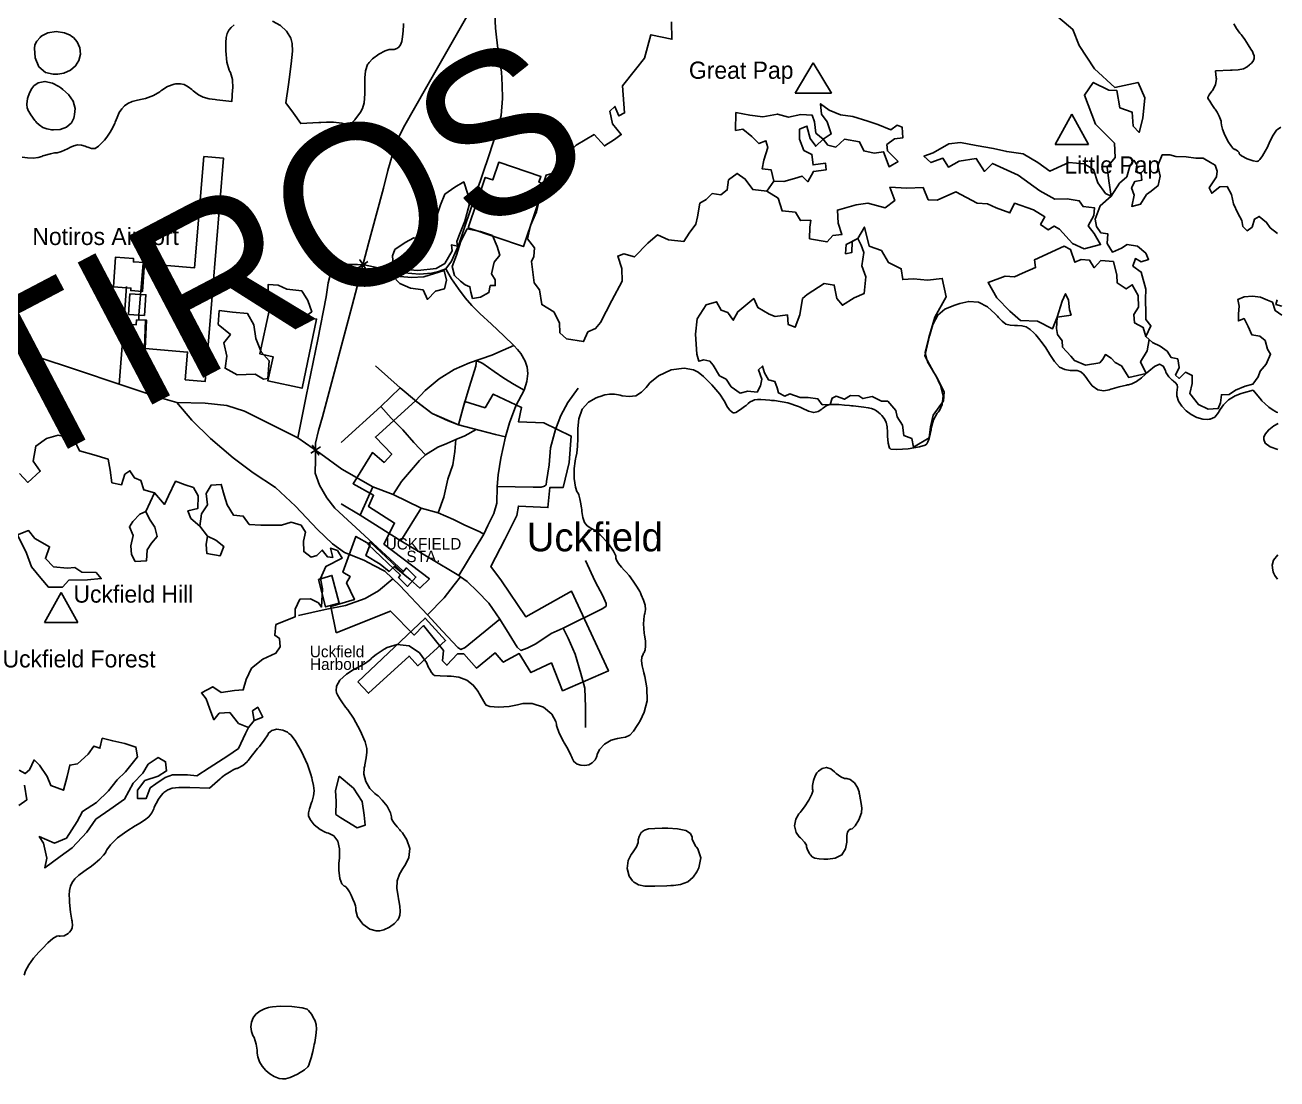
# Model space of a CAD drawing. Extents: x 0 to 24000, y 0 to 24000.
# Drawn here: x 2640 to 4829, y 3136 to 4979 of the extents above; entities that cross this region are included whole.
import ezdxf

# ---------------------------------------------------------------- set-up
doc = ezdxf.new("R2010")
doc.units = 0
for name, color, linetype in [('01B-LandmassTidal', 7, 'Continuous'), ('02-WoodedArea', 7, 'Continuous'), ('03A-BuiltUpAirport', 7, 'Continuous'), ('03B-BuiltUpGeneral', 7, 'Continuous'), ('03D-BuiltUpIndustrial', 7, 'Continuous'), ('04B-RoadClassC', 7, 'Continuous'), ('04C-RoadClassB', 7, 'Continuous'), ('05C-RailwayPrimary', 7, 'Continuous'), ('05D-RailwayLevelCrossing', 7, 'Continuous'), ('05F-RailwayStationPassenger', 7, 'Continuous'), ('06B-FeaturesSummit', 7, 'Continuous'), ('08-NamesFeatureBuilt', 7, 'Continuous'), ('08-NamesFeatureNatural', 7, 'Continuous'), ('08-NamesFeaturePlace', 7, 'Continuous'), ('08-NamesFeatureSummit', 7, 'Continuous'), ('08-NamesSettlementVillage', 7, 'Continuous'), ('xx-NamesAreaXXX', 7, 'Continuous')]:
    doc.layers.add(name, color=color, linetype=linetype)

msp = doc.modelspace()

# ---------------------------------------------------------------- linework, layer by layer
at = {"layer": '01B-LandmassTidal'}
for points in [[(3005.9, 4979.2), (3000.5, 4974.6), (2996.5, 4969.6), (2993.9, 4963.8), (2992.2, 4956.9), (2991.4, 4948.4), (2991.2, 4940.6), (2991.2, 4938), (2991.3, 4933.4), (2993.2, 4914), (2997.2, 4899.7), (2998.2, 4897.6), (2999.4, 4895.5), (3003, 4883.3), (3003.6, 4868.5), (3003.3, 4865.1), (3002.2, 4845.1), (2975.9, 4847.8), (2972.5, 4848.2), (2962.2, 4849.8), (2952, 4852.5), (2943.4, 4856.9), (2936.5, 4862.1), (2934.3, 4863.9), (2932.2, 4865.8), (2925.6, 4870.9), (2918.7, 4874.8), (2911.9, 4876.1), (2905.5, 4875.9), (2903.4, 4875.7), (2901.2, 4875.4), (2889.7, 4871.3), (2879.5, 4865), (2877.9, 4863.5), (2876.3, 4861.9), (2865, 4855.2), (2851, 4850.4), (2848.1, 4849.8), (2845.2, 4849.2), (2836.7, 4847.3), (2827.5, 4844.7), (2820.1, 4841.6), (2814.2, 4837.6), (2809.3, 4832.4), (2805.1, 4825.7), (2801.2, 4817.1), (2798.1, 4809), (2797.1, 4806.3), (2796.4, 4804.5), (2793.8, 4799.3), (2789.1, 4791.2), (2783.5, 4782.9), (2779.1, 4777.4), (2777.5, 4775.7), (2775.4, 4773.5), (2768.9, 4767), (2762.9, 4763), (2756.8, 4763), (2750, 4765.1), (2747.7, 4765.9), (2745.6, 4766.7), (2738.9, 4768.4), (2732.2, 4769), (2725.6, 4767.2), (2718.9, 4764.3), (2716.8, 4763.2), (2714.6, 4762.1), (2703.8, 4757.6), (2696.8, 4755.3), (2694.4, 4755.3), (2692, 4755.3), (2684.8, 4753.6), (2673.8, 4750.5), (2671.7, 4749.8), (2669.6, 4749.1), (2663.1, 4747.3), (2654.4, 4746.2), (2644.5, 4746.6), (2635.5, 4747.7)], [(3302.1, 4981.5), (3301.9, 4978.3), (3301.5, 4968.5), (3300.5, 4958.1), (3299, 4950.1), (3296.9, 4944.2), (3294.1, 4940), (3290.3, 4937.4), (3285.6, 4936), (3281.2, 4935.6), (3279.7, 4935.6), (3277.3, 4935.6), (3270, 4933.4), (3258.7, 4927.6), (3248.1, 4919.6), (3241.8, 4913.3), (3240.1, 4910.9), (3239.2, 4909.5), (3235.8, 4898.6), (3234.2, 4886.4), (3234.2, 4882.3), (3234.3, 4876.3), (3234.2, 4858.2), (3233.2, 4842.9), (3230.5, 4832.8), (3227, 4826.3), (3225.6, 4824.3), (3223.6, 4821.4), (3217.2, 4813), (3210.3, 4806.8), (3203.6, 4805), (3197.7, 4806), (3195.8, 4806.7), (3194.4, 4807.2), (3189.4, 4807.9), (3179.4, 4808.6), (3167.3, 4808.8), (3157.5, 4808.5), (3154.3, 4808.2), (3122.5, 4806.3), (3109.6, 4824.3), (3096.3, 4842.4), (3100.9, 4874.5), (3102.2, 4883.5), (3105.7, 4910.7), (3107.8, 4933), (3107.4, 4946.4), (3105.7, 4953.5), (3104.9, 4955.6), (3103.5, 4958.8), (3097.6, 4967.7), (3086.9, 4977.6), (3073.1, 4985.4)], [(4836.3, 4800.3), (4828.7, 4794.7), (4821.7, 4784.6), (4815.6, 4772.1), (4813.7, 4767.9), (4812.6, 4765.4), (4808.8, 4758.2), (4803.9, 4749.9), (4799.4, 4743.8), (4796.9, 4741.2), (4796.1, 4740.8), (4794.3, 4740.2), (4788, 4741.1), (4777, 4744.6), (4767.3, 4749.9), (4763.2, 4753.7), (4763.2, 4754.9), (4763.2, 4755.7), (4760.9, 4758.2), (4756.7, 4760.8), (4755.7, 4761.2), (4754.8, 4761.5), (4752.4, 4763.4), (4748.6, 4767.9), (4744.7, 4774), (4740.8, 4781.2), (4737.3, 4788.9), (4734.4, 4796.6), (4732.5, 4803.6), (4731.8, 4808), (4731.8, 4809.4), (4731.8, 4810.5), (4730.9, 4813.5), (4728.4, 4819.4), (4724.7, 4826.2), (4721.3, 4831.3), (4720, 4832.9), (4718.9, 4834.6), (4715.6, 4839.5), (4711.8, 4845.3), (4709.2, 4849.6), (4708.3, 4851.2), (4708.3, 4851.8), (4708.3, 4851.8), (4710.6, 4856.4), (4715.3, 4862.9), (4716.5, 4864.3), (4717.8, 4865.9), (4722, 4874.9), (4723.4, 4884.7), (4723.2, 4886.6), (4722, 4898.4), (4747.9, 4899.6), (4751.2, 4899.7), (4761.3, 4900.5), (4770.6, 4902.3), (4777.2, 4905.4), (4781.5, 4908.8), (4782.7, 4910.2), (4784, 4911.5), (4787.5, 4915.7), (4789.6, 4920.1), (4789.4, 4924.6), (4787.7, 4929.1), (4787.1, 4930.6), (4786.4, 4932.1), (4783.9, 4936.5), (4778.9, 4944.3), (4773, 4953.1), (4768.3, 4959.7), (4766.7, 4961.9), (4764.6, 4964.6), (4758.5, 4972.8), (4754.2, 4980.8)], [(2638.6, 3317.4), (2641.3, 3325.5), (2646.7, 3335.7), (2655.2, 3347.1), (2664.5, 3357.8), (2667.8, 3361.3), (2670.7, 3364.5), (2680, 3374), (2689.1, 3381.9), (2695.7, 3385.6), (2699.5, 3386.3), (2700.7, 3385.9), (2701.9, 3385.7), (2708.6, 3386.7), (2715.5, 3390.7), (2716.8, 3391.8), (2717.8, 3392.9), (2720.8, 3396.3), (2722.9, 3400.7), (2723.5, 3405.8), (2723, 3410.6), (2722.6, 3412.2), (2722.2, 3413.9), (2720.1, 3427.7), (2718.2, 3444.7), (2717.9, 3447.9), (2717.8, 3450.3), (2717.6, 3457.6), (2718.1, 3465.9), (2719.8, 3473.1), (2722.9, 3479.7), (2727.6, 3485.9), (2734.2, 3492.2), (2742.9, 3499), (2751.2, 3504.8), (2754, 3506.7), (2756.3, 3508.2), (2762.8, 3513.2), (2771, 3520.3), (2777.6, 3527.3), (2781, 3531.7), (2781.8, 3533.4), (2783.5, 3536.5), (2790, 3545.3), (2802.2, 3557.5), (2818.2, 3569.6), (2832.9, 3578.8), (2837.9, 3581.6), (2840.8, 3583.2), (2849.2, 3588.4), (2856.8, 3594.6), (2862.1, 3601.5), (2865.3, 3608.3), (2866.1, 3610.6), (2866.8, 3612.5), (2869.4, 3618), (2873.7, 3625.3), (2878.4, 3631.9), (2881.7, 3635.8), (2883, 3636.8), (2884.6, 3638.2), (2889.8, 3641.7), (2897.6, 3644.4), (2909.5, 3645.5), (2923.7, 3645.5), (2928.5, 3645.5), (2963, 3644.7), (2981.4, 3660.8), (2983.3, 3662.5), (2989.3, 3667.1), (2997.6, 3672.8), (3005.2, 3677), (3009.7, 3678.9), (3011.2, 3679.2), (3012.7, 3679.6), (3021.3, 3684), (3028.6, 3690.4), (3029.6, 3691.7), (3030.5, 3693.1), (3037.8, 3702.8), (3046.8, 3713.7), (3048.4, 3715.7), (3050.1, 3717.7), (3058.3, 3728.6), (3064.6, 3737.9), (3065.3, 3739.2), (3066.3, 3741), (3071.6, 3745.4), (3080.7, 3747.7), (3091.2, 3746), (3099.4, 3742.2), (3101.7, 3740.4), (3104.8, 3737.8), (3112.4, 3728), (3123.8, 3708.7), (3134.1, 3686), (3140.2, 3668.6), (3141.7, 3662.7), (3142.6, 3659.4), (3144.8, 3649.3), (3145.9, 3639.7), (3145, 3631.4), (3142.9, 3624.3), (3142.1, 3621.9), (3141.3, 3619.7), (3138, 3608.5), (3136.2, 3601.3), (3136.2, 3598.8), (3136.2, 3596.5), (3138.9, 3589.6), (3145.9, 3580.3), (3156.1, 3572.2), (3164.9, 3567.6), (3168, 3566.7), (3171.2, 3565.7), (3180.2, 3561.1), (3187.4, 3552.2), (3190.3, 3538.3), (3190.1, 3522.8), (3189.6, 3517.7), (3189.1, 3513.6), (3189, 3501), (3190.8, 3486.9), (3194.3, 3477.1), (3198.1, 3473.4), (3199.3, 3473.4), (3199.9, 3473.4), (3201.5, 3472.1), (3204.3, 3468.6), (3207.5, 3463.5), (3210.7, 3457.3), (3213.7, 3450.7), (3216.2, 3444.3), (3217.9, 3438.6), (3218.6, 3435.3), (3218.6, 3434.2), (3218.6, 3430.5), (3221.9, 3419.5), (3230.7, 3406.9), (3243.4, 3398.2), (3254.4, 3395), (3258.2, 3395), (3260.6, 3395), (3267.8, 3396.8), (3277.8, 3401.4), (3286.6, 3408.2), (3291.8, 3414), (3293.1, 3416.1), (3293.8, 3417.6), (3295.5, 3422.4), (3296.5, 3429.2), (3295.8, 3438.4), (3294.1, 3448.2), (3293.5, 3451.4), (3292.6, 3455.8), (3290.7, 3469.1), (3291, 3482.3), (3295, 3494.1), (3301, 3504.2), (3303.2, 3507.5), (3305.7, 3511.2), (3311.2, 3523.6), (3312.9, 3539.1), (3308.1, 3554.4), (3300.2, 3566.4), (3297, 3569.8), (3295.4, 3571.6), (3290.9, 3576.9), (3285.9, 3583.5), (3282.5, 3588.8), (3281.3, 3591.3), (3281.3, 3592.2), (3281.3, 3594.6), (3279.1, 3601.7), (3273.3, 3612.9), (3264.9, 3623.8), (3257.7, 3631), (3255, 3632.9), (3251.8, 3635.4), (3243.2, 3644.1), (3236, 3656.2), (3233, 3669.2), (3233.5, 3680.1), (3234.2, 3683.5), (3234.7, 3685.6), (3236.9, 3697.8), (3238.2, 3707.4), (3238.2, 3710.5), (3238.2, 3714.2), (3234.9, 3725.3), (3226.4, 3745.3), (3214.5, 3766.9), (3204.6, 3781.6), (3200.9, 3786.2), (3199.5, 3788), (3195.4, 3793.6), (3190.5, 3801), (3186.8, 3807.6), (3185.1, 3811.2), (3184.8, 3812.5), (3184.2, 3814.9), (3185.1, 3822.9), (3191, 3833.5), (3202.2, 3843.9), (3214.3, 3851.5), (3218.6, 3853.7), (3220.8, 3854.8), (3227.5, 3858.5), (3235.6, 3863.3), (3241.9, 3867.6), (3244.9, 3870), (3245.6, 3870.9), (3246.3, 3871.7), (3248.9, 3874), (3254.3, 3878.1), (3261, 3882.8), (3266.5, 3886.3), (3268.4, 3887.4), (3273.5, 3890.4), (3291.2, 3895.7), (3312.1, 3893.5), (3330.3, 3880.9), (3342.1, 3864.4), (3344.8, 3858.3), (3345.5, 3856.7), (3348, 3851.9), (3351.3, 3846.5), (3354.4, 3842.9), (3356.3, 3841.5), (3357, 3841.5), (3357.6, 3841.4), (3366.2, 3840.9), (3378.6, 3840.4), (3381.3, 3840.3), (3385.6, 3840.2), (3398.7, 3838.4), (3412.7, 3833.3), (3423.9, 3824.8), (3431.1, 3815.8), (3433, 3812.5), (3434.3, 3810.3), (3440.5, 3799.9), (3445.1, 3792.1), (3445.5, 3791.3), (3446.4, 3789.8), (3453.3, 3787.6), (3468.2, 3786.3), (3486.9, 3787.6), (3501.3, 3790), (3505.9, 3791.3), (3511, 3792.6), (3527.2, 3792.7), (3546.6, 3786.4), (3561.5, 3773.9), (3568.6, 3761), (3569.4, 3756.4), (3569.8, 3754.4), (3574.5, 3740.9), (3581.6, 3726.4), (3583.1, 3723.9), (3584.3, 3722), (3587.5, 3716.3), (3591.6, 3708.8), (3594.9, 3702.2), (3596.5, 3698.5), (3596.9, 3697.2), (3597.4, 3695.6), (3600.2, 3691), (3605.5, 3686.8), (3612, 3684.6), (3619, 3684.2), (3626, 3685.6), (3632.2, 3688.9), (3637.1, 3694), (3639.6, 3699), (3640, 3700.8), (3640.6, 3703.7), (3644.8, 3712.2), (3653.5, 3721.6), (3665.4, 3728.4), (3676.3, 3731.6), (3680, 3732.1), (3682.6, 3732.4), (3690.4, 3733.8), (3697.6, 3737.2), (3704.2, 3744.5), (3710.8, 3754.3), (3712.9, 3757.6), (3715.9, 3762.3), (3723.1, 3777.4), (3727.9, 3797.5), (3727.6, 3819.8), (3724, 3839.7), (3722.3, 3846.2), (3721.5, 3849.3), (3719.2, 3858.6), (3718.1, 3867.1), (3719, 3873.7), (3721.1, 3878.7), (3721.9, 3880.3), (3722.7, 3881.8), (3724.4, 3886.4), (3725.5, 3893.1), (3725.2, 3901.3), (3724, 3909.4), (3723.5, 3912.1), (3722.9, 3915.5), (3721.7, 3931.7), (3722.9, 3945.8), (3723.5, 3948.1), (3724, 3950.2), (3725, 3956.7), (3724.7, 3964.4), (3721.9, 3973.4), (3717.9, 3982.7), (3716.4, 3985.8), (3715.1, 3988.3), (3710.8, 3995.8), (3703.8, 4006.5), (3696.4, 4016.3), (3691.2, 4022.3), (3689.4, 4024.2), (3687.7, 4025.7), (3683.1, 4030.7), (3678, 4037.3), (3674.6, 4043.2), (3673.3, 4046.6), (3673.3, 4047.7), (3673.2, 4050.6), (3669.2, 4059.1), (3659.2, 4073.5), (3646, 4087.6), (3635.9, 4095.8), (3632.2, 4097.9), (3629.9, 4099.2), (3623.4, 4103.4), (3618.4, 4109), (3615.7, 4117.5), (3614.1, 4128.1), (3613.7, 4131.6), (3613.5, 4134.1), (3612.3, 4141.4), (3610.5, 4150.3), (3608.7, 4157.1), (3607.6, 4160.3), (3607.1, 4161), (3605.4, 4163), (3602.8, 4171), (3600.6, 4186), (3600.6, 4203.4), (3602.1, 4216.1), (3603.1, 4220.2), (3603.7, 4222.7), (3605, 4230.1), (3606.3, 4242.3), (3607, 4255.3), (3607.2, 4264.6), (3607.1, 4267.6), (3606.9, 4273.3), (3608.5, 4290.5), (3614.4, 4307.3), (3625.8, 4319.4), (3638.9, 4326.7), (3643.5, 4328.4), (3646.1, 4329.3), (3654, 4331.9), (3662.6, 4333.5), (3670.9, 4333.4), (3678.3, 4332.1), (3680.8, 4331.5), (3684.6, 4330.7), (3696.4, 4329.2), (3708.2, 4330.7), (3718.4, 4336.7), (3726.6, 4345), (3729, 4348), (3733, 4353), (3748.1, 4365.5), (3770.1, 4376), (3792.8, 4379), (3809, 4375.9), (3813.7, 4373.5), (3817.2, 4371.6), (3826.8, 4364), (3841.5, 4349.6), (3855.2, 4333.1), (3863, 4321.6), (3865, 4317.4), (3865.8, 4315.7), (3868.8, 4310.8), (3872.8, 4305.5), (3876.6, 4301.9), (3878.8, 4300.6), (3879.5, 4300.6), (3880.4, 4300.6), (3883.1, 4301.5), (3888.1, 4304.1), (3893.9, 4308), (3898.4, 4311.5), (3899.9, 4312.7), (3901, 4313.7), (3904.5, 4316.8), (3908.4, 4319.8), (3912.1, 4321.9), (3916, 4323.2), (3920.8, 4323.8), (3927, 4323.9), (3935, 4323.4), (3942.8, 4322.7), (3945.4, 4322.5), (3951, 4322.1), (3974.2, 4318.4), (3992.7, 4312), (3995.9, 4310.4), (3999.4, 4308.6), (4010, 4303.7), (4019.4, 4301.2), (4027, 4302.9), (4033.5, 4307.2), (4035.5, 4308.8), (4036.4, 4309.4), (4039, 4311.4), (4042.2, 4313.3), (4045.8, 4314.6), (4050.2, 4315.2), (4055.8, 4315.4), (4063.2, 4315), (4072.9, 4314.3), (4082.2, 4313.4), (4085.3, 4313.1), (4088.4, 4312.8), (4097.5, 4311.9), (4107.2, 4310.7), (4114.7, 4309.5), (4120.6, 4308.1), (4125.2, 4306.4), (4129.2, 4304.2), (4132.8, 4301.4), (4135.7, 4298.8), (4136.7, 4297.8), (4138.3, 4296.2), (4142.8, 4290.8), (4146.3, 4284.2), (4147.9, 4276), (4148.1, 4267.1), (4148.1, 4264.1), (4148.1, 4259.9), (4149.4, 4247.6), (4152.1, 4239.2), (4152.8, 4238.6), (4154.4, 4237.2), (4164.5, 4236.5), (4184.4, 4237.6), (4204.3, 4241.2), (4214.5, 4244.3), (4216.3, 4246.1), (4217.1, 4246.8), (4218.7, 4249.8), (4221.1, 4255.8), (4223.2, 4263.2), (4224.3, 4269.2), (4224.5, 4271.1), (4224.9, 4274.1), (4228.9, 4288.4), (4235.2, 4300.1), (4236.7, 4301.7), (4239.1, 4304.7), (4244.2, 4315.1), (4245.6, 4330.3), (4240.8, 4348.7), (4232.7, 4366), (4229.6, 4371.5), (4213.5, 4400.1), (4220.2, 4427.6), (4221.8, 4434.5), (4227.7, 4455.1), (4236.1, 4471.7), (4248.8, 4482), (4264.3, 4488.5), (4269.6, 4490.3), (4274.6, 4492.1), (4290.5, 4495.5), (4307.6, 4494.3), (4323.5, 4485.9), (4336.6, 4473.9), (4340.6, 4469.5), (4342.5, 4467.3), (4348.8, 4460.9), (4355.5, 4456), (4362.9, 4453.9), (4370.5, 4453.5), (4373.1, 4453.5), (4375.7, 4453.5), (4383.4, 4453), (4391, 4450.9), (4397.9, 4446.3), (4404.1, 4440.6), (4406, 4438.6), (4407.6, 4436.9), (4412.3, 4431.5), (4418.8, 4423.1), (4425, 4414.6), (4428.8, 4408.8), (4429.9, 4406.8), (4432.4, 4402.7), (4440.3, 4390.5), (4449.1, 4380.8), (4458.6, 4376.2), (4467.7, 4375), (4470.7, 4375), (4473, 4375), (4479.9, 4374.6), (4486.2, 4372.6), (4491.3, 4368.3), (4495.6, 4362.5), (4497, 4360.5), (4499, 4357.2), (4506.5, 4348.1), (4516, 4341.2), (4526.6, 4339.3), (4536, 4341), (4538.9, 4342.1), (4541, 4342.8), (4553.6, 4346.4), (4566, 4349.3), (4567.9, 4349.6), (4569.9, 4349.9), (4575.8, 4351.7), (4583.8, 4355.7), (4592.4, 4362), (4599.7, 4368.5), (4602, 4370.7), (4605.1, 4373.7), (4615, 4382), (4624.1, 4385.9), (4630.5, 4382.5), (4634.5, 4374.7), (4635.3, 4371.9), (4635.7, 4370.7), (4640.1, 4363.9), (4646.2, 4357.8), (4647.5, 4357), (4648.7, 4356.2), (4652, 4353.4), (4654.6, 4349.7), (4655.4, 4345.4), (4654.9, 4341.1), (4654.6, 4339.8), (4654.1, 4337.6), (4654.5, 4330.6), (4657.4, 4321.4), (4662.9, 4312.6), (4670.4, 4304.5), (4679.4, 4297.8), (4689.5, 4292.7), (4700, 4289.9), (4708, 4289.3), (4710.6, 4289.6), (4712.7, 4289.8), (4720.7, 4293.4), (4727.1, 4301.3), (4728.3, 4303.7), (4729.8, 4306.6), (4735.6, 4314.8), (4744.9, 4323.7), (4756.5, 4330.7), (4767, 4334.8), (4770.6, 4335.8), (4787.5, 4340.2), (4801.6, 4323.7), (4803.1, 4321.9), (4808.1, 4316.9), (4815.4, 4310.6), (4822.5, 4305.4), (4827, 4302.8), (4828.6, 4302.1), (4830.9, 4301.2)], [(4831.5, 4282.1), (4824, 4278.2), (4815.1, 4271.2), (4808.7, 4263.5), (4806.3, 4258.1), (4806.3, 4256.3), (4806.3, 4254.1), (4809, 4247.6), (4817.2, 4241.1), (4830.9, 4236.6)], [(4830.9, 4052.3), (4823.5, 4043.4), (4821, 4034.2), (4822, 4025.7), (4822.7, 4023), (4823.2, 4021.3), (4825.5, 4016.3), (4830.2, 4009.8)]]:
    msp.add_lwpolyline(points, dxfattribs=at)
for points in [[(2668.2, 4958.4), (2666.8, 4957.1), (2660.9, 4950.2), (2657.7, 4944.3), (2657.6, 4943.5), (2657, 4938.1), (2658, 4921.6), (2664.3, 4905.7), (2676.4, 4895.8), (2689.6, 4892.5), (2694, 4892.5), (2697.5, 4892.5), (2708.1, 4894.4), (2719.7, 4899.6), (2728.6, 4907.3), (2734.6, 4916.8), (2737.2, 4927.5), (2736.2, 4938.5), (2731.4, 4949.2), (2724.8, 4956.8), (2722.2, 4958.8), (2719.5, 4960.9), (2709.5, 4965.1), (2694.6, 4967.1), (2680, 4964.9), (2670.6, 4960.6)], [(2654, 4869.8), (2652.3, 4867.7), (2648.3, 4860.4), (2644.7, 4850.1), (2643.5, 4840.1), (2644.2, 4833.4), (2645, 4831.4), (2645.4, 4830.2), (2650.5, 4821.7), (2657.7, 4812), (2659.1, 4810.2), (2660.5, 4808.5), (2665.1, 4804), (2671.2, 4799.7), (2678.2, 4797.1), (2684.5, 4795.9), (2686.6, 4795.7), (2690.3, 4795.4), (2701.6, 4796), (2713.1, 4799.9), (2721.3, 4807.5), (2725.4, 4815.9), (2726.2, 4818.8), (2727, 4822.1), (2727.7, 4832.7), (2724.5, 4845.3), (2716.3, 4857.1), (2706.6, 4866.1), (2703, 4868.6), (2699.6, 4871.1), (2688.3, 4877.1), (2675, 4880.1), (2663.5, 4877.7), (2655.9, 4872.1)], [(4026.1, 3672.5), (4024.8, 3671.1), (4021.7, 3666), (4018.8, 3658.1), (4017.4, 3649.5), (4017.5, 3642.9), (4017.9, 3640.8), (4018.1, 3639.4), (4016.2, 3633.9), (4010.8, 3623.4), (4003.5, 3611.9), (3997.7, 3604.3), (3995.6, 3602), (3993.3, 3599.6), (3988.1, 3590.6), (3985.8, 3578.6), (3988.5, 3567.2), (3994, 3559.5), (3996.3, 3557.7), (3997.7, 3556.5), (4003.5, 3550.2), (4006.5, 3545.2), (4006.5, 3543.5), (4006.5, 3541.9), (4008.3, 3536.9), (4011.9, 3530.2), (4012.8, 3529.1), (4013.6, 3527.9), (4016.6, 3524.7), (4021.6, 3522.1), (4028.9, 3520.8), (4036.8, 3520.4), (4039.5, 3520.4), (4043.8, 3520.4), (4056.9, 3522.2), (4068.6, 3528), (4075.1, 3538.3), (4077.1, 3549.9), (4077.1, 3553.8), (4077.1, 3555.8), (4077.4, 3562), (4078.6, 3567.6), (4080.8, 3571.1), (4083.2, 3572.7), (4084.1, 3572.9), (4086.4, 3573.7), (4092, 3578.9), (4098.5, 3589.4), (4102.7, 3601.7), (4103.5, 3610.3), (4103, 3612.9), (4102.7, 3614.5), (4100.9, 3624.3), (4099.3, 3634.1), (4099.1, 3635.7), (4098.6, 3638.3), (4095.9, 3645.9), (4090.4, 3654.1), (4083.2, 3659.6), (4077.1, 3661.5), (4075.1, 3661.5), (4073, 3661.5), (4066.5, 3664.4), (4058.7, 3670), (4057.5, 3671.3), (4055.7, 3673.3), (4049.3, 3678.3), (4041.5, 3680.8), (4033.9, 3678.9), (4027.8, 3674.4)], [(3718.8, 3567.9), (3717.9, 3566.9), (3714.3, 3560.3), (3712.5, 3554.2), (3712.5, 3552.2), (3712.5, 3549.7), (3709.6, 3542.2), (3703.8, 3533), (3702.3, 3531.4), (3699.9, 3528.5), (3695, 3518.2), (3693.1, 3504), (3696.5, 3490.8), (3702.4, 3482.4), (3705.1, 3480.4), (3706.9, 3479.1), (3713.1, 3475.8), (3724, 3473.5), (3741.6, 3473.1), (3762.7, 3473.8), (3769.8, 3474.2), (3774, 3474.4), (3786.6, 3476.1), (3799.1, 3480.8), (3808.8, 3489.1), (3815.1, 3498.3), (3816.8, 3501.6), (3818.7, 3505.3), (3821.8, 3522.6), (3816.7, 3538.3), (3814.4, 3541.2), (3813.3, 3542.6), (3808.9, 3549.9), (3806.6, 3555.2), (3806.6, 3556.9), (3806.6, 3558.9), (3804, 3565.1), (3795.8, 3570.5), (3781, 3573.6), (3764.3, 3574.5), (3758.8, 3574.5), (3754.5, 3574.5), (3741.8, 3574.3), (3730.4, 3573.3), (3723.2, 3571.2), (3719.7, 3568.9)], [(3068.8, 3261.7), (3066.3, 3261.2), (3058.9, 3259), (3050.7, 3254.8), (3044.1, 3249.4), (3039.3, 3242.9), (3036.4, 3235.6), (3035.4, 3227.6), (3036.5, 3219.1), (3038.7, 3212.4), (3039.8, 3210.3), (3040.7, 3208.5), (3044.2, 3197.1), (3046.1, 3186.7), (3046.1, 3183.3), (3046.1, 3181.1), (3047.1, 3174.7), (3050.2, 3166.3), (3054.9, 3158.4), (3061.1, 3151.2), (3068.2, 3145.1), (3076.2, 3140.4), (3084.5, 3137.3), (3091, 3136.2), (3093.1, 3136.2), (3095.8, 3136.2), (3103.9, 3138.6), (3117, 3144.6), (3128.8, 3152.1), (3134.7, 3157.2), (3135.8, 3159.3), (3136.4, 3160.3), (3137.9, 3164.5), (3140.5, 3173.1), (3143.3, 3184.1), (3145.4, 3193.2), (3146, 3196.2), (3146.8, 3200.2), (3149, 3212.3), (3150.1, 3223.2), (3149.4, 3231.3), (3147.6, 3237.1), (3146.8, 3238.9), (3146, 3240.7), (3141.1, 3249.5), (3136.2, 3256), (3135.4, 3256.6), (3133.7, 3258.1), (3124.9, 3260.4), (3107, 3262.8), (3086.6, 3263.4), (3073.2, 3262.5)]]:
    msp.add_lwpolyline(points, close=True, dxfattribs=at)
at = {"layer": '02-WoodedArea'}
for points in [[(4412.5, 5021.5), (4472.4, 4970.9), (4483.6, 4942.8), (4510.2, 4902.3), (4546, 4869.6), (4586.4, 4878.3), (4598.2, 4851.2), (4594.6, 4815.9), (4588.5, 4790.8), (4577.7, 4802.1), (4576.2, 4826.1), (4554.7, 4833.8), (4549.6, 4864), (4535.3, 4864.5), (4508.2, 4878.3), (4492.8, 4856.3), (4512.3, 4805.6), (4545, 4771.9), (4546.5, 4746.8), (4532.7, 4729.9), (4535.3, 4706.4), (4539.4, 4679.3), (4529.7, 4683.9), (4516.4, 4702.8), (4508.7, 4726.3), (4508.7, 4726.3), (4492.3, 4736.1), (4465.7, 4738.1), (4432.5, 4723.3), (4411, 4738.6), (4385.4, 4753.4), (4356.8, 4757.5), (4333.8, 4762.7), (4303.6, 4767.8), (4276, 4773.4), (4255.5, 4770.8), (4228.4, 4755), (4212, 4749.4), (4224.3, 4738.1), (4245.3, 4745.8), (4255, 4730.4), (4273.4, 4740.7), (4303.6, 4745.3), (4317.9, 4722.7), (4332.2, 4736.6), (4376.7, 4716.1), (4414.6, 4689), (4440.7, 4674.1), (4462.7, 4674.7), (4483.6, 4671.6), (4490.3, 4661.4), (4510.2, 4659.3), (4509.2, 4645.5), (4499.5, 4627.6), (4509.7, 4614.3), (4521, 4594.8), (4492.3, 4587.7), (4471.9, 4596.9), (4449.4, 4622), (4439.6, 4627.1), (4429.4, 4620.4), (4416.1, 4630.1), (4423.3, 4643.4), (4403.8, 4655.7), (4370.6, 4667), (4362.4, 4650.1), (4338.4, 4658.8), (4323, 4666), (4305.1, 4667), (4267.8, 4686.9), (4235.1, 4672.6), (4219.7, 4673.1), (4210.5, 4694.6), (4181.9, 4693.6), (4152.7, 4695.1), (4161.4, 4672.1), (4144, 4659.3), (4113.8, 4667.5), (4093.4, 4664.4), (4060.7, 4655.2), (4062.2, 4632.2), (4068.8, 4612.2), (4053, 4610.7), (4042.8, 4599.4), (4012.1, 4605.1), (4012.6, 4625.5), (4014.1, 4637.3), (3996.2, 4636.8), (3987.5, 4651.6), (3964, 4653.7), (3957.3, 4675.7), (3937.4, 4688), (3949.7, 4705.9), (3967.1, 4705.4), (3986, 4710.5), (3999.3, 4714.6), (4009, 4704.8), (4018.7, 4722.7), (4041.2, 4725.8), (4040.2, 4737.1), (4018.2, 4734), (4016.2, 4752.4), (4001.8, 4759.6), (3994.7, 4779), (3994.7, 4796.4), (4007.5, 4802.1), (4013.1, 4780.1), (4022.8, 4766.8), (4035.6, 4779), (4044.3, 4768.8), (4058.1, 4765.2), (4073.4, 4779), (4099.5, 4774.4), (4106.7, 4758.6), (4125.1, 4754.5), (4141.5, 4757), (4151.2, 4730.9), (4167, 4740.1), (4148.1, 4758.6), (4147.1, 4769.8), (4160.9, 4779.5), (4175.2, 4781.6), (4174.2, 4800), (4165, 4803.6), (4154.2, 4795.4), (4131.7, 4804.6), (4113.8, 4810.8), (4087.8, 4818.9), (4066.3, 4821.5), (4046.3, 4829.7), (4031.5, 4840.9), (4033, 4823), (4042.8, 4809.7), (4049.9, 4788.2), (4035.6, 4779), (4022.8, 4789.8), (4020.8, 4809.7), (4016.7, 4821), (3996.7, 4822), (3975.2, 4817.4), (3955.8, 4823), (3930.2, 4817.9), (3907.7, 4821), (3883.2, 4825.6), (3882.7, 4794.4), (3895.5, 4796.4), (3911.3, 4783.6), (3923.6, 4771.4), (3935.9, 4776.5), (3939.4, 4764.7), (3932.3, 4742.2), (3929.2, 4727.4), (3945.1, 4725.3), (3949.7, 4705.9), (3937.4, 4688), (3912.8, 4691), (3899.5, 4709.4), (3885.7, 4719.2), (3870.4, 4707.9), (3868.3, 4690.5), (3857.1, 4681.8), (3841.7, 4683.9), (3831.5, 4673.6), (3820.3, 4667.5), (3816.2, 4643.4), (3813.1, 4630.7), (3801.3, 4614.8), (3792.4, 4600.4), (3765.3, 4603), (3746.4, 4611.7), (3729.5, 4597.3), (3706, 4573.3), (3687.5, 4578.9), (3676.8, 4574.8), (3684, 4552.8), (3684.5, 4530.8), (3666.6, 4497.1), (3646.6, 4458.7), (3637.9, 4448.4), (3624.6, 4442.3), (3617, 4425.4), (3587.3, 4430), (3575.5, 4440.3), (3575, 4458.2), (3564.8, 4477.1), (3543.8, 4489.9), (3539.7, 4515.5), (3530.5, 4527.8), (3525.9, 4565.1), (3530, 4573.8), (3531, 4589.1), (3518.8, 4605), (3523.9, 4628), (3534.6, 4652.1), (3545.4, 4697.6), (3551.5, 4716), (3565.8, 4720.1), (3572.5, 4712.5), (3569.1, 4716.3), (3572.5, 4712.5), (3579.6, 4720.1), (3575, 4739.6), (3604.2, 4768.7), (3635.4, 4787.2), (3653.3, 4767.2), (3671.2, 4778.5), (3682.9, 4787.2), (3667.6, 4806.1), (3663, 4828.1), (3671.7, 4836.3), (3678.8, 4819.9), (3688.6, 4825), (3685, 4872.6), (3707.5, 4901.2), (3723.3, 4920.7), (3734.6, 4961.6), (3771.4, 4953.9), (3770.4, 4984.1)], [(4830.1, 4614.1), (4817.5, 4624.4), (4811.1, 4633.6), (4798.4, 4644.1), (4789.9, 4639.4), (4785.8, 4625.4), (4777, 4618.9), (4769.8, 4626.4), (4768.1, 4637), (4760.9, 4649.9), (4753.4, 4666), (4749.7, 4682.3), (4742.2, 4696.3), (4729.2, 4695.6), (4715.2, 4684.7), (4711.1, 4693.9), (4716.6, 4702.5), (4723.8, 4713.4), (4724.8, 4723.3), (4721.4, 4733.5), (4712.9, 4738.6), (4700.6, 4746.1), (4687.6, 4746.1), (4670.6, 4748.5), (4652.5, 4748.9), (4642.3, 4751.6), (4628.6, 4751.6), (4620.8, 4732.8), (4625.2, 4714.7), (4621.5, 4698), (4609.2, 4688.1), (4601, 4682.3), (4590.8, 4665.6), (4575.4, 4661.5), (4579.5, 4681.3), (4575.1, 4693.9), (4580.6, 4704.9), (4593.2, 4707.6), (4592.1, 4718.8), (4582.3, 4722.2), (4584.3, 4734.2), (4578.9, 4742.4), (4572, 4732.1), (4566.9, 4713.4), (4554.3, 4702.1), (4539.4, 4679.3), (4520.5, 4662.6), (4511.3, 4639), (4513.7, 4626.4), (4521.2, 4615.5), (4533.8, 4613.4), (4532.5, 4596.7), (4541.7, 4581.7), (4557.4, 4588.5), (4567.6, 4594.7), (4585.7, 4592), (4600, 4580), (4604.8, 4568.8), (4591.8, 4564.7), (4581.9, 4570.5), (4577.5, 4557.2), (4592.1, 4546.9), (4600.3, 4516.9), (4599.6, 4499.5), (4600.3, 4474.3), (4600.3, 4463.7), (4608.9, 4452.8), (4600, 4434.4), (4611.9, 4423.5), (4624.9, 4417.3), (4624.9, 4417.3), (4637.2, 4408.4), (4644.3, 4397.5), (4655.9, 4395.1), (4658.6, 4380.1), (4652.2, 4366.5), (4658.6, 4361), (4664.1, 4366.5), (4669.5, 4371.6), (4681.1, 4366.2), (4680.8, 4352.2), (4677.1, 4334.4), (4692.1, 4315), (4709.1, 4307.1), (4726.8, 4308.2), (4730.9, 4318.4), (4732.3, 4332.4), (4745.6, 4332.7), (4756.8, 4340.6), (4773.9, 4347.4), (4787.2, 4351.1), (4796.7, 4363.4), (4799.8, 4373.3), (4810.4, 4385.9), (4818.2, 4403.3), (4813.1, 4411.9), (4809, 4426.9), (4799.5, 4434.7), (4785.5, 4436.8), (4779, 4451.4), (4771.8, 4465.4), (4762, 4461.3), (4762, 4473.9), (4763.3, 4486.9), (4760.9, 4498.8), (4772.2, 4503.3), (4786.5, 4504.6), (4800.8, 4502.9), (4812.8, 4497.8), (4821.3, 4494.4), (4826.4, 4479.4), (4838, 4471.5)], [(4837.6, 4487.2), (4827.4, 4490.3), (4829.5, 4498.5)], [(2630, 3676.1), (2640.7, 3670), (2647.9, 3676.6), (2656.1, 3694), (2665.8, 3684.8), (2679.1, 3664.9), (2685.2, 3649.5), (2707.7, 3640.8), (2713.9, 3664.9), (2718.5, 3684.8), (2731.8, 3686.9), (2750.7, 3704.2), (2760.4, 3718.1), (2771.2, 3714.5), (2775.2, 3731.9), (2793.7, 3727.3), (2815.1, 3722.7), (2834.1, 3716.5), (2837.1, 3699.1), (2816.2, 3673), (2801.3, 3659.2), (2786, 3639.8), (2765.5, 3619.3), (2741, 3604), (2731.3, 3586.1), (2712.8, 3556.9), (2691.9, 3548.2), (2665.3, 3560), (2672.4, 3548.7), (2678.6, 3522.1), (2675, 3505.2), (2701.6, 3525.2), (2722.6, 3540.5), (2748.6, 3567.6), (2764, 3590.2), (2788.5, 3607), (2814.1, 3625.5), (2829.5, 3653.6), (2846.3, 3671), (2855.5, 3686.3), (2873.4, 3698.1), (2886.2, 3690.9), (2887.8, 3674.6), (2873.4, 3665.4), (2849.9, 3657.7), (2837.1, 3641.3), (2837.1, 3626.5), (2852, 3626.5), (2859.1, 3644.9), (2868.8, 3652.1), (2885.2, 3663.3), (2898, 3667.9), (2924.6, 3667.9), (2941, 3666.4), (2962.4, 3680.2), (2994.7, 3701.2), (3013.6, 3714), (3025.9, 3740.1), (3031, 3750.8), (3041.2, 3762.6), (3056, 3768.7), (3047.3, 3786.1), (3038.1, 3779.5), (3041.2, 3762.6), (3031, 3750.8), (3013.6, 3757.5), (2998.2, 3776.9), (2979.8, 3775.4), (2970.6, 3764.1), (2962.9, 3784.6), (2956.8, 3800.9), (2948.6, 3811.2), (2968.6, 3821.9), (2983.4, 3811.7), (3006.4, 3815.3), (3021.8, 3816.3), (3026.9, 3834.7), (3036.1, 3854.2), (3056, 3870), (3079, 3880.3), (3086.7, 3891.5), (3085.2, 3906.3), (3077, 3912), (3079, 3930.4), (3112.8, 3944.2), (3112.8, 3957.5), (3121, 3974.9), (3139.4, 3975.4), (3153.2, 3968.8), (3158.8, 3961.1), (3160.4, 3992.8), (3156.8, 4011.2), (3166.5, 4032.2), (3194.6, 4046.5), (3186.5, 4060.3), (3174.2, 4063.9), (3178.3, 4048.1), (3169.1, 4049.1), (3159.9, 4060.9), (3150.7, 4051.1), (3140.9, 4048.6), (3127.6, 4058.3), (3127.1, 4076.2), (3130.7, 4092.1), (3123, 4104.3), (3105.6, 4109.5), (3088.8, 4104.3), (3068.8, 4104.3), (3052.5, 4104.3), (3032.5, 4105.4), (3021.8, 4120.2), (3004.9, 4121.7), (2993.6, 4139.7), (2988.5, 4157), (2983.4, 4175.5), (2965.5, 4174.4), (2957.3, 4159.6), (2959.4, 4139.7), (2948.6, 4124.3), (2946.1, 4102.3), (2959.4, 4085.4), (2973.7, 4078.3), (2988, 4067), (2981.4, 4050.6), (2958.3, 4054.7), (2956.8, 4070.6), (2959.4, 4085.4), (2946.1, 4102.3), (2930.2, 4116.1), (2925.1, 4129.4), (2942.5, 4133.5), (2943, 4155.5), (2934.8, 4170.4), (2920.5, 4175), (2903.6, 4181.1), (2891.3, 4155.5), (2884.2, 4140.7), (2866.8, 4160.6), (2851.5, 4128.4), (2858.1, 4114.6), (2867.3, 4100.8), (2871.4, 4084.4), (2861.7, 4073.1), (2854, 4061.4), (2852.5, 4041.9), (2833, 4040.9), (2826.4, 4053.2), (2825.4, 4068), (2829.5, 4086.4), (2822.8, 4101.3), (2828.9, 4111), (2841.2, 4123.8), (2851.5, 4128.4), (2866.8, 4160.6), (2847.9, 4166.3), (2842.8, 4182.6), (2831.5, 4187.2), (2823.8, 4199.5), (2814.6, 4193.4), (2809, 4175), (2792.1, 4178.5), (2789.1, 4200.5), (2785.5, 4220), (2760.4, 4227.1), (2735.3, 4234.3), (2725.6, 4255.3), (2698, 4261.4), (2677.6, 4255.8), (2659.1, 4242.5), (2654.5, 4216.4), (2666.8, 4198.5), (2645.3, 4179), (2630.5, 4194.9)], [(2626.9, 4087.7), (2646.4, 4094.9), (2657.6, 4081.1), (2683.2, 4066.7), (2676, 4045.8), (2690.3, 4031.4), (2713.9, 4029.4), (2727.2, 4030.4), (2739.4, 4022.2), (2764.5, 4021.7), (2773.7, 4011), (2749.7, 4008.9), (2716.9, 4007.9), (2705.7, 3996.1), (2681.1, 3996.1), (2667.8, 4011.5), (2651.5, 4031.4), (2642.8, 4055.5), (2626.9, 4087.7)], [(2629.5, 3614.2), (2643.3, 3623.9), (2639.2, 3650)]]:
    msp.add_lwpolyline(points, dxfattribs=at)
for points in [[(3284.6, 4553.3), (3327.1, 4549.3), (3359.3, 4552.8), (3374.6, 4562), (3387.4, 4584), (3385.9, 4594.3), (3396.6, 4592.2), (3395.1, 4600.4), (3400.2, 4612.2), (3409.4, 4635.7), (3417.1, 4663.9), (3414.5, 4682.8), (3407.4, 4704.3), (3392, 4695.1), (3374.6, 4682.8), (3367, 4664.4), (3358.8, 4639.8), (3348.6, 4619.3), (3334.7, 4604.5), (3320.4, 4606.6), (3305.1, 4598.4), (3286.7, 4586.1), (3283.1, 4575.3)], [(3422.7, 4500.6), (3436.5, 4503.2), (3451.4, 4510.9), (3453.9, 4523.2), (3462.6, 4523.2), (3462.6, 4533.4), (3456, 4543.6), (3460.6, 4564.1), (3470.3, 4576.4), (3465.7, 4591.7), (3457.5, 4610.6), (3436.5, 4617.8), (3413.5, 4622.4), (3402.3, 4600.9), (3394.6, 4576.4), (3387.4, 4556.4), (3391.5, 4540.6), (3401.7, 4530.8), (3409.9, 4524.2), (3418.1, 4521.1), (3419.7, 4511.9)], [(4193.8, 4240.6), (4221.5, 4256.9), (4223.5, 4276.4), (4228.1, 4296.8), (4246, 4321.9), (4247.5, 4337.3), (4234.2, 4363.4), (4218.4, 4390), (4214.3, 4406.3), (4220.4, 4432.4), (4231.2, 4468.2), (4251.1, 4503.5), (4244, 4535.8), (4218.4, 4532.7), (4193.8, 4534.8), (4174.9, 4533.7), (4172.4, 4552.7), (4150.4, 4563.4), (4137.6, 4584.4), (4116.6, 4592.1), (4107.9, 4625.3), (4096.7, 4605.4), (4076.2, 4595.1), (4075.2, 4578.8), (4085.9, 4580.8), (4086.4, 4600.2), (4096.7, 4605.4), (4102.3, 4593.6), (4106.9, 4580.8), (4103.3, 4557.8), (4110.5, 4538.3), (4107.4, 4509.2), (4090, 4502), (4069.6, 4488.7), (4059.8, 4500.5), (4055.2, 4524), (4037.8, 4526.6), (4007.7, 4507.6), (3999.5, 4500.5), (3994.9, 4472.3), (3987.2, 4450.3), (3974.9, 4454.9), (3973.4, 4471.8), (3951.9, 4469.3), (3941.2, 4473.4), (3921.7, 4484.6), (3914.6, 4500.5), (3886.5, 4477.4), (3878.8, 4462.6), (3869.1, 4476.4), (3857.8, 4480), (3849.6, 4494.8), (3831.2, 4489.7), (3815.4, 4465.2), (3812.8, 4438.1), (3814.8, 4403.3), (3818.4, 4391), (3827.1, 4393.5), (3837.9, 4391), (3843.5, 4383.8), (3854.7, 4365.4), (3866, 4359.3), (3875.2, 4346), (3890.5, 4335.2), (3904.4, 4338.8), (3920.2, 4336.7), (3926.3, 4348), (3928.4, 4359.3), (3922.8, 4375.6), (3929.9, 4382.3), (3933.5, 4370.5), (3940.2, 4358.2), (3951.4, 4355.2), (3955.5, 4344.4), (3957.5, 4335.7), (3968.8, 4330.1), (3977.5, 4334.2), (3995.9, 4327.5), (4009.7, 4327.5), (4026.6, 4325), (4034.3, 4314.7), (4048.1, 4315.3), (4051.7, 4326.5), (4058.8, 4329.6), (4073.1, 4324.5), (4083.9, 4331.1), (4098.2, 4330.6), (4105.4, 4325.5), (4121.7, 4329.1), (4137.6, 4320.9), (4148.8, 4320.9), (4163.1, 4305), (4165.2, 4293.8), (4174.4, 4278.9), (4177, 4261), (4190.8, 4255.9)], [(4354.1, 4539.8), (4324.1, 4528.3), (4339.5, 4501.5), (4362.5, 4478.4), (4380.9, 4462.3), (4410.8, 4460.8), (4436.9, 4447.7), (4445.3, 4467.7), (4453.7, 4495.7), (4459.8, 4509), (4464.6, 4497.8), (4466.7, 4480.7), (4469.4, 4471.2), (4445.3, 4467.7), (4443.8, 4448), (4445.9, 4437.8), (4453.7, 4426.5), (4454.4, 4415.6), (4468.7, 4399.9), (4475.2, 4392), (4494.3, 4383.9), (4519.5, 4388), (4524.6, 4394.4), (4529.4, 4402.6), (4539.3, 4396.5), (4546.4, 4388.6), (4557.4, 4382.8), (4570.3, 4362.7), (4600.7, 4369.5), (4590.8, 4389.7), (4602.4, 4409.1), (4606, 4428.9), (4600, 4434.4), (4595.2, 4450), (4580.5, 4457.9), (4579.2, 4472.5), (4587, 4485.5), (4586.7, 4506), (4576.4, 4524.7), (4565.9, 4517.2), (4550.2, 4527.8), (4549.2, 4541.1), (4543.4, 4565), (4521.2, 4567), (4510, 4554.4), (4501.8, 4567.4), (4486.8, 4568.7), (4475.9, 4564), (4468.4, 4586.5), (4457.5, 4591.9), (4405.3, 4568), (4407.3, 4554.7), (4384.5, 4544.9), (4370.2, 4538.7)], [(3283.1, 4540), (3316.3, 4537.5), (3337.8, 4538.5), (3373.1, 4549.8), (3377.2, 4532.4), (3373.6, 4517.5), (3358.3, 4513.4), (3344, 4499.1), (3336.3, 4516), (3314.3, 4518.6), (3295.4, 4526.7)], [(3065.9, 4489.1), (3101.7, 4474.3), (3131.3, 4469.7), (3141.6, 4477.3), (3134.9, 4496.8), (3124.2, 4513.7), (3098.1, 4516.7), (3082.8, 4523.9), (3065.4, 4524.9)], [(3064.9, 4360.7), (3067.4, 4391.9), (3053.1, 4407.2), (3043.9, 4430.8), (3040.3, 4454.8), (3029.6, 4474.3), (3003, 4476.8), (2980, 4479.4), (2977.9, 4455.3), (2999.4, 4437.4), (2988.1, 4423.1), (2993.3, 4399.6), (2990.2, 4378.6), (3011.2, 4367.3), (3042.9, 4368.4), (3057.2, 4359.7)], [(3189.8, 3665.8), (3214.4, 3644.3), (3229.7, 3621.3), (3233.3, 3597.2), (3234.8, 3579.8), (3221, 3575.2), (3203.1, 3586.5), (3192.4, 3592.6), (3183.7, 3598.8), (3184.2, 3621.3), (3183.2, 3640.7)]]:
    msp.add_lwpolyline(points, close=True, dxfattribs=at)
at = {"layer": '03A-BuiltUpAirport'}
msp.add_lwpolyline([(2850.3, 4413.1), (2852.8, 4462.5), (2839.1, 4463.2), (2839.5, 4471.9), (2847, 4561.8), (2936.9, 4554.4), (2953, 4748.7), (2987.6, 4745.8), (2955.4, 4355.6), (2920.5, 4358.5), (2924.5, 4406.8)], close=True, dxfattribs=at)
at = {"layer": '03B-BuiltUpGeneral'}
msp.add_lwpolyline([(3184.6, 3916.3), (3279.3, 3954.2), (3320.7, 3912.2), (3336.9, 3928.8), (3372.1, 3885.1), (3370.5, 3867.1), (3378, 3859.4), (3396.6, 3879.6), (3407.6, 3879.2), (3429.6, 3854.6), (3462.1, 3881.2), (3476.4, 3864.6), (3504.4, 3879.9), (3524.8, 3846.7), (3560.8, 3863.4), (3580.2, 3814.8), (3660.5, 3849.6), (3596.1, 3988.8), (3515.8, 3944.3), (3473.3, 4007.2), (3454.9, 4031.8), (3479.4, 4079.4), (3500.4, 4121.3), (3503, 4137.7), (3554.6, 4135.1), (3558.2, 4170.4), (3581.2, 4169.9), (3592, 4213.9), (3595.5, 4260), (3547.5, 4283), (3503, 4285), (3508.6, 4310.1), (3459, 4333.6), (3444.7, 4309.6), (3409.5, 4320.5), (3398.3, 4280), (3352.3, 4299.4), (3323.3, 4321.5), (3252.9, 4258.4), (3281.5, 4228.2), (3268.2, 4213.9), (3247.8, 4231.3), (3214, 4176.6), (3249.8, 4156.6), (3241.1, 4136.7), (3286.6, 4108), (3267.7, 4071.2), (3347.5, 4010.3), (3330.8, 3994.3), (3313.6, 4009.2), (3286, 4031.9), (3277.2, 4023.5), (3261, 4036.4), (3236.4, 4051.1), (3243.6, 4070.4), (3219, 4084.8), (3196, 4022.2), (3208.9, 4014.4), (3202.5, 4003.5), (3216.2, 3974.3), (3175, 3962)], close=True, dxfattribs=at)
at = {"layer": '03D-BuiltUpIndustrial'}
for points in [[(3415.2, 4624), (3511.9, 4591.3), (3548.9, 4700.5), (3538.9, 4704), (3542.3, 4714), (3468.7, 4738.9), (3458.2, 4707.9), (3445.1, 4712.4)], [(2794.9, 4520.8), (2798.4, 4572.7), (2830.1, 4570.5), (2829.7, 4564.6), (2849.5, 4563.3), (2846, 4512.9), (2825.1, 4514.3), (2825.4, 4518.7)], [(2823.8, 4508.9), (2851.6, 4507), (2849.2, 4470.9), (2821.4, 4472.8)], [(3067.9, 4482.1), (3150.2, 4464.7), (3124.7, 4343.8), (3064.9, 4356.5), (3073.9, 4398.9), (3051, 4403.7)], [(2835.3, 4463.2), (2851.2, 4462.5), (2849, 4414.9), (2833, 4415.6), (2833.7, 4431.6), (2815.4, 4432.5), (2816.5, 4455.5), (2834.9, 4454.6)], [(3153.6, 4009.3), (3176.8, 4016.5), (3189.6, 3967.9), (3165.7, 3961.5)], [(3222.5, 3830.4), (3240.6, 3810.6), (3311.7, 3875.5), (3327.2, 3858.5), (3375.6, 3902.6), (3339.8, 3941.8)]]:
    msp.add_lwpolyline(points, close=True, dxfattribs=at)
at = {"layer": '04B-RoadClassC'}
for p, q in [((3428.5, 4382.1), (3429.9, 4392.4)), ((3226.6, 4121.6), (3248.2, 4171.5)), ((3297.6, 4077.2), (3333.1, 4134.1))]:
    msp.add_line(p, q, dxfattribs=at)
for points in [[(3117.2, 4256.9), (3131.9, 4329.7), (3152.1, 4429), (3166.9, 4503.6), (3170.6, 4528), (3174, 4541.6), (3180.1, 4549.6), (3189.4, 4556.2), (3201.7, 4560), (3221.9, 4560), (3233.5, 4559.6), (3257.8, 4554.3), (3281.5, 4549.3), (3303.3, 4545.2), (3329.9, 4543.4), (3350.8, 4544.6), (3363.3, 4547.7), (3376.1, 4552.7)], [(2597.1, 4419.1), (2659.5, 4399.1), (2732.1, 4375.1), (2805.1, 4350.6)], [(3323.3, 4321.5), (3339.8, 4339.9), (3364.5, 4360), (3390.8, 4376.2), (3417.4, 4388), (3456.3, 4401.6), (3476.2, 4410.3), (3494.8, 4418.2)], [(3193.2, 4248.8), (3262.3, 4311.7), (3296, 4344.4), (3253, 4382.8)], [(3428.5, 4382.1), (3417.2, 4346.5), (3406.5, 4310.2), (3398.3, 4280)], [(3429.9, 4392.4), (3440.8, 4386.9), (3460.7, 4373.1), (3477.6, 4361.3), (3495.5, 4350.1), (3512.9, 4340.3)], [(3296, 4344.4), (3324.7, 4320.4), (3352.3, 4299.4), (3380.4, 4286.6), (3398.3, 4280), (3422.9, 4273.3), (3462.7, 4263.1), (3480.6, 4258.5)], [(3607.5, 4343.9), (3589.6, 4318.9), (3577.3, 4296.3), (3568.1, 4271.8), (3558.9, 4239.6), (3556.9, 4209.9), (3552.2, 4180.7), (3551.4, 4175), (3548.8, 4172.6), (3542.7, 4170.5), (3528.8, 4170.6), (3466, 4171.7)], [(2905.5, 4318.8), (2955.1, 4317.8), (2993, 4313.7), (3024.2, 4303.5), (3081.4, 4274.8), (3117.2, 4256.9), (3157.6, 4229.3), (3194, 4202.2), (3248.2, 4171.5), (3284, 4158.2), (3333.1, 4134.1)], [(3340.3, 4227.5), (3320.2, 4249), (3300.7, 4270.8), (3280.6, 4291.6), (3262.3, 4311.7)], [(3362.7, 4125.7), (3372.7, 4153.4), (3379.4, 4184.6), (3388.6, 4209.7), (3391.7, 4233.2), (3393.7, 4254.2), (3409.6, 4260.3), (3429.3, 4271.7)], [(3284, 4158.2), (3298.7, 4180.8), (3312.3, 4197.1), (3330.1, 4217.2), (3340.3, 4227.5), (3362.1, 4240.8), (3378.1, 4247.3), (3393.7, 4254.2)], [(3398.8, 4016.2), (3297.6, 4077.2), (3226.6, 4121.6), (3192.9, 4141.4)], [(3333.1, 4134.1), (3362.7, 4125.7), (3389.3, 4114.1), (3408, 4105.2), (3435.7, 4092.6), (3442.5, 4088.8)], [(3620.1, 4042.4), (3637.5, 4005.9), (3650.5, 3981), (3656.3, 3967.4), (3656.3, 3963), (3650.5, 3958.5), (3581.3, 3924.4), (3560.1, 3914.9), (3533.5, 3896.8), (3518.5, 3889.6), (3507.3, 3885.5), (3500.8, 3891), (3487.1, 3913.9), (3470.8, 3939.8), (3451, 3967.7), (3431.6, 3988.2), (3413.5, 4005.6), (3401.7, 4014.1)], [(3118.7, 3946.5), (3165, 3956.7), (3200.8, 3963.9), (3235.3, 3976.2), (3258.1, 3989.5), (3283.4, 4010.6)], [(3370.4, 3918.8), (3396.8, 3890.3), (3402.6, 3887.2), (3410.1, 3890.3), (3470.8, 3939.8)], [(3620.5, 3750.7), (3620.5, 3786), (3619, 3819.2), (3612.3, 3844.8), (3602.1, 3879.1), (3589.8, 3906.7), (3581.3, 3924.4)]]:
    msp.add_lwpolyline(points, dxfattribs=at)
at = {"layer": '04C-RoadClassB'}
for points in [[(3376.1, 4552.7), (3385.8, 4565.7), (3398.8, 4595), (3408.8, 4624.8), (3451.3, 4750.1), (3465.2, 4793.3), (3473.1, 4820.4), (3474.9, 4850.2), (3474.5, 4873.4), (3473.3, 4896.6), (3468.6, 4923.2), (3464.9, 4957.3), (3462.9, 4973.2), (3461.1, 5009.8)], [(3512.9, 4340.3), (3517.9, 4355.6), (3519.3, 4369.5), (3518.1, 4380.4), (3515, 4390.8), (3507.2, 4404.3), (3501.3, 4411.5), (3494.8, 4418.2), (3477.7, 4435.2), (3456.1, 4455.9), (3435.4, 4474.5), (3421.5, 4488.6), (3409.9, 4502), (3398.1, 4517.7), (3386.3, 4535), (3378.8, 4547.1), (3376.1, 4552.7)], [(2817.6, 4521.3), (2811.7, 4440.6), (2805.1, 4350.5)], [(2805.1, 4350.6), (2834.4, 4340.8), (2873.3, 4328), (2905.5, 4318.8)], [(3512.9, 4340.3), (3498.5, 4313.2), (3487.3, 4283), (3480.6, 4258.5)], [(2905.5, 4318.8), (2932, 4287.7), (2964.8, 4256), (3004, 4222.2), (3039.1, 4195.6), (3078.3, 4170), (3113.1, 4137.3), (3152, 4096.7), (3178.2, 4071.8), (3199, 4056.4), (3232.8, 4043.1), (3250.5, 4033.9), (3269.3, 4024), (3295.9, 3998.8), (3343.9, 3947.3)], [(3480.6, 4258.5), (3472.5, 4221.6), (3467.9, 4192.5), (3466, 4171.7)], [(3398.8, 4016.2), (3442.5, 4088.8), (3449.6, 4103.8), (3459.9, 4125), (3465, 4142.7), (3466, 4171.7)], [(3343.9, 3947.3), (3373.2, 3977.1), (3390.6, 4000.2), (3401.7, 4014.1)], [(3401.7, 4014.1), (3398.8, 4016.2)], [(3343.9, 3947.3), (3370.4, 3918.8)]]:
    msp.add_lwpolyline(points, dxfattribs=at)
at = {"layer": '05C-RailwayPrimary'}
msp.add_lwpolyline([(3415.1, 4997.4), (3342.8, 4871.1), (3302.1, 4799.3), (3291.2, 4776.6), (3282.6, 4752.4), (3274.6, 4724.5), (3266.9, 4693.3), (3254.4, 4646.5), (3241, 4596.7), (3212.6, 4488.2), (3160.5, 4293.8), (3153.2, 4270.1), (3148.5, 4247.4), (3148.5, 4219.2), (3147.6, 4195.3), (3155.1, 4174.2), (3167.8, 4152.1), (3182.1, 4134.2), (3300.8, 4024.6)], dxfattribs=at)
at = {"layer": '05D-RailwayLevelCrossing'}
for points in [[(3239.6, 4565.2), (3231.3, 4559.6), (3225.7, 4568), (3231.3, 4559.6), (3236.8, 4551.3), (3231.3, 4559.6), (3223, 4554.1)], [(3156.8, 4241.1), (3148.5, 4235.6), (3142.9, 4243.9), (3148.5, 4235.6), (3154, 4227.2), (3148.5, 4235.6), (3140.2, 4230)]]:
    msp.add_lwpolyline(points, dxfattribs=at)
at = {"layer": '05F-RailwayStationPassenger'}
msp.add_lwpolyline([(3297.1, 4017.2), (3293.4, 4012.7), (3308.9, 3997.2), (3323.9, 4013.5), (3307.3, 4029.6), (3300.2, 4021.8), (3243.6, 4074.5), (3240.1, 4070.7)], close=True, dxfattribs=at)
at = {"layer": '06B-FeaturesSummit'}
for p, q in [((3986.8, 4859.8), (4018.5, 4912.7)), ((4018.5, 4912.7), (4050.3, 4859.8)), ((4050.3, 4859.8), (3986.8, 4859.8)), ((4441.8, 4769.8), (4470.9, 4822.8)), ((4470.9, 4822.8), (4500, 4769.8)), ((4500, 4769.8), (4441.8, 4769.8)), ((2674.6, 3933.9), (2703.7, 3986.8)), ((2703.7, 3986.8), (2732.8, 3933.9)), ((2732.8, 3933.9), (2674.6, 3933.9))]:
    msp.add_line(p, q, dxfattribs=at)

# ---------------------------------------------------------------- texts
at = {"layer": '08-NamesFeatureBuilt'}
for s, p in [('UCKFIELD', (3270.9, 4061.8)), ('STA.', (3307.1, 4039.8)), ('Uckfield', (3138.3, 3873.4)), ('Harbour', (3138.7, 3851.4))]:
    msp.add_text(s, height=20, dxfattribs=at).set_placement(p)
at = {"layer": '08-NamesFeatureNatural'}
msp.add_text('Uckfield Forest', height=30, dxfattribs=at).set_placement((2601, 3855.6))
at = {"layer": '08-NamesFeaturePlace'}
msp.add_text('Notiros Airport', height=30, dxfattribs=at).set_placement((2653.1, 4594.1))
at = {"layer": '08-NamesFeatureSummit'}
for s, p in [('Great Pap', (3801.1, 4884.7)), ('Little Pap', (4457.8, 4719.1)), ('Uckfield Hill', (2725, 3968.9))]:
    msp.add_text(s, height=30, dxfattribs=at).set_placement(p)
at = {"layer": '08-NamesSettlementVillage'}
msp.add_text('Uckfield', height=50, dxfattribs=at).set_placement((3517.7, 4058.6))
at = {"layer": 'xx-NamesAreaXXX'}
msp.add_text('NOTIROS', height=280.42, rotation=27.696, dxfattribs=at).set_placement((2131.3, 3931.2))

doc.saveas('drawing.dxf')
